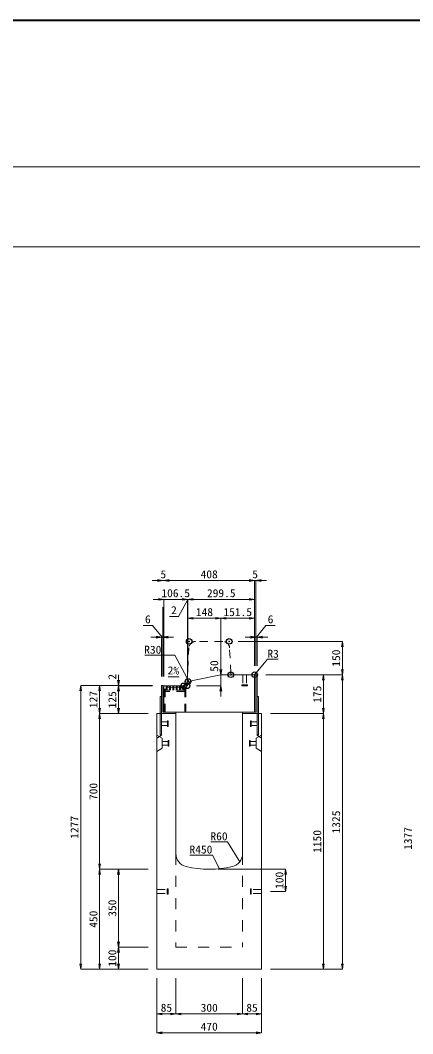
# Model space of a CAD drawing. Units: millimetres at full size. Extents: x -1809 to 57027, y -20349 to 17321.
# Drawn here: x 18050 to 19815, y -6086 to -1526 of the extents above; entities that cross this region are included whole.
import ezdxf
from ezdxf.enums import TextEntityAlignment as Align

# ---------------------------------------------------------------- set-up
doc = ezdxf.new("R2010")
doc.units = ezdxf.units.MM
doc.header["$LTSCALE"] = 50
doc.header["$PDMODE"] = 32
doc.header["$PDSIZE"] = 25
doc.linetypes.add('USER1', pattern=[2, 1, -1])
doc.linetypes.add('USER2', pattern=[1.35, 0.75, -0.6])
for name, color, linetype, lineweight in [('インサート', 3, 'USER2', 9), ('グレーチング', 7, 'USER2', 5), ('受枠', 3, 'Continuous', 5), ('図枠', 7, 'Continuous', 5), ('寸法線', 7, 'Continuous', 13), ('引出線', 4, 'Continuous', 13), ('本体', 2, 'Continuous', 13)]:
    doc.layers.add(name, color=color, linetype=linetype, lineweight=lineweight)
doc.layers.add('作業エリア', color=11, linetype='Continuous')
doc.styles.add('ＭＳ 明朝', font='')
doc.styles.get('ＭＳ 明朝').set_extended_font_data('MS Mincho')

# ---------------------------------------------------------------- blocks, each defined once
blk = doc.blocks.new('open_arrow')
at = {"color": 0, "linetype": 'Continuous', "lineweight": -2}
blk.add_lwpolyline([(7.5, 1.25), (0, 0), (7.5, -1.25)], dxfattribs=at)

msp = doc.modelspace()

# ---------------------------------------------------------------- linework, layer by layer
at = {"layer": 'インサート'}
for p, q in [((19050.5, -4471.05), (19050.5, -4517.05)), ((19050.5, -4471.05), (19067.5, -4471.05)), ((19067.5, -4471.05), (19067.5, -4517.05)), ((19046.5, -4521.05), (19046.5, -4517.05)), ((19046.5, -4517.05), (19071.5, -4517.05)), ((19046.5, -4521.05), (19071.5, -4521.05)), ((19071.5, -4517.05), (19071.5, -4521.05)), ((18685, -4682.55), (18712, -4682.55)), ((18685, -4682.55), (18685, -4699.55)), ((18715, -4678.55), (18712, -4678.55)), ((18712, -4678.55), (18712, -4703.55)), ((18715, -4703.55), (18715, -4678.55)), ((19085, -4678.55), (19088, -4678.55)), ((19085, -4703.55), (19085, -4678.55)), ((19088, -4678.55), (19088, -4703.55)), ((19115, -4682.55), (19088, -4682.55)), ((19115, -4682.55), (19115, -4699.55)), ((18685, -4699.55), (18712, -4699.55)), ((18712, -4703.55), (18715, -4703.55)), ((19088, -4703.55), (19085, -4703.55)), ((19115, -4699.55), (19088, -4699.55)), ((18688.2, -4770.55), (18715.2, -4770.55)), ((18688.2, -4770.55), (18688.2, -4787.55)), ((18688.2, -4787.55), (18715.2, -4787.55)), ((18718.2, -4766.55), (18715.2, -4766.55)), ((18715.2, -4766.55), (18715.2, -4791.55)), ((18718.2, -4791.55), (18718.2, -4766.55)), ((19081.8, -4766.55), (19084.8, -4766.55)), ((19081.8, -4791.55), (19081.8, -4766.55)), ((19084.8, -4766.55), (19084.8, -4791.55)), ((19111.8, -4770.55), (19084.8, -4770.55)), ((19111.8, -4787.55), (19084.8, -4787.55)), ((19111.8, -4770.55), (19111.8, -4787.55)), ((18715.2, -4791.55), (18718.2, -4791.55)), ((19084.8, -4791.55), (19081.8, -4791.55)), ((18665, -5437.55), (18711, -5437.55)), ((18665, -5454.55), (18665, -5437.55)), ((18665, -5454.55), (18711, -5454.55)), ((18711, -5458.55), (18711, -5433.55)), ((18711, -5433.55), (18715, -5433.55)), ((18715, -5458.55), (18711, -5458.55)), ((18715, -5458.55), (18715, -5433.55)), ((19085, -5433.55), (19089, -5433.55)), ((19085, -5433.55), (19085, -5458.55)), ((19089, -5458.55), (19085, -5458.55)), ((19089, -5433.55), (19089, -5458.55)), ((19135, -5437.55), (19089, -5437.55)), ((19135, -5454.55), (19089, -5454.55)), ((19135, -5437.55), (19135, -5454.55))]:
    msp.add_line(p, q, dxfattribs=at)
at = {"layer": 'グレーチング'}
for p, q in [((18697.5, -4639.05), (18697.5, -4521.05)), ((18795.5, -4521.05), (18697.5, -4521.05)), ((18702, -4639.05), (18702, -4521.05)), ((18791, -4540.05), (18702, -4540.05)), ((18791, -4546.05), (18702, -4546.05)), ((18706.5, -4540.05), (18706.5, -4521.05)), ((18711, -4540.05), (18711, -4521.05)), ((18721.6, -4527.05), (18711, -4527.05)), ((18721.6, -4540.05), (18721.6, -4521.05)), ((18726.1, -4540.05), (18726.1, -4521.05)), ((18736.7, -4527.05), (18726.1, -4527.05)), ((18736.7, -4540.05), (18736.7, -4521.05)), ((18741.2, -4540.05), (18741.2, -4521.05)), ((18751.8, -4527.05), (18741.2, -4527.05)), ((18751.8, -4540.05), (18751.8, -4521.05)), ((18756.3, -4540.05), (18756.3, -4521.05)), ((18766.9, -4527.05), (18756.3, -4527.05)), ((18766.9, -4540.05), (18766.9, -4521.05)), ((18771.4, -4540.05), (18771.4, -4521.05)), ((18782, -4527.05), (18771.4, -4527.05)), ((18782, -4540.05), (18782, -4521.05)), ((18786.5, -4540.05), (18786.5, -4521.05)), ((18791, -4639.05), (18791, -4521.05)), ((18795.5, -4639.05), (18795.5, -4521.05))]:
    msp.add_line(p, q, dxfattribs=at)
at = {"layer": '作業エリア'}
for p in [(18810, -4321.05), (18990, -4321.05), (18997.5, -4471.05), (19104, -4471.05), (18785, -4521.05), (18800, -4521.05), (18804.5, -4501.05)]:
    msp.add_point(p, dxfattribs=at)
at = {"layer": '受枠'}
for p, q in [((19109, -4471.05), (19109, -4640.05)), ((19115, -4471.05), (19109, -4471.05)), ((19115, -4471.05), (19115, -4741.05)), ((18685, -4519.05), (18685, -4741.05)), ((18685, -4519.05), (18691, -4519.05)), ((18691, -4519.05), (18691, -4640.05)), ((18679, -4569.05), (18679, -4741.05)), ((18679, -4569.05), (18685, -4569.05)), ((19121, -4569.05), (19115, -4569.05)), ((19121, -4569.05), (19121, -4741.05)), ((18685, -4646.05), (18750, -4646.05)), ((18691, -4640.05), (18750, -4640.05)), ((18750, -4640.05), (18750, -4646.05)), ((19050, -4640.05), (19050, -4646.05)), ((19109, -4640.05), (19050, -4640.05)), ((19115, -4646.05), (19050, -4646.05)), ((18679, -4741.05), (18685, -4741.05)), ((19121, -4741.05), (19115, -4741.05))]:
    msp.add_line(p, q, dxfattribs=at)
at = {"layer": '図枠', "lineweight": 40}
msp.add_line((1200, -1526.05), (24600, -1526.05), dxfattribs=at)
at = {"layer": '図枠', "lineweight": 13}
for p, q in [((2100, -2186.05), (23700, -2186.05)), ((2100, -2546.05), (23700, -2546.05))]:
    msp.add_line(p, q, dxfattribs=at)
at = {"layer": '寸法線'}
for p, q in [((18744, -4046.93), (18643, -4046.93)), ((19104, -4046.93), (18696, -4046.93)), ((19056, -4046.93), (19157, -4046.93)), ((19104, -4431.03), (19104, -4046.93)), ((19104, -4431.03), (19104, -4046.93)), ((19109, -4431.03), (19109, -4046.93)), ((18802.57, -4131.93), (18648, -4131.93)), ((18696, -4479.25), (18696, -4131.93)), ((18852.5, -4131.93), (18754.57, -4131.93)), ((18803.53, -4131.93), (18761.69, -4208.3)), ((18802.57, -4481.03), (18802.57, -4131.93)), ((19104, -4131.93), (18804.5, -4131.93)), ((18804.5, -4461.03), (18804.5, -4131.93)), ((19104, -4431.03), (19104, -4131.93)), ((18691, -4479.03), (18691, -4166.91)), ((18696, -4479.25), (18696, -4176.93)), ((18696, -4479.25), (18696, -4176.93)), ((18802.57, -4481.03), (18802.57, -4178.69)), ((18804.5, -4461.03), (18804.5, -4176.93)), ((18761.69, -4208.3), (18721.28, -4208.3)), ((18804.5, -4216.93), (18952.5, -4216.93)), ((18804.5, -4461.03), (18804.5, -4216.93)), ((18952.5, -4431.03), (18952.5, -4216.93)), ((18952.5, -4216.93), (19104, -4216.93)), ((18952.5, -4431.03), (18952.5, -4216.93)), ((19104, -4431.03), (19104, -4216.93)), ((18644.67, -4249.13), (18603.44, -4249.13)), ((18688, -4301.93), (18644.67, -4249.13)), ((19112, -4301.93), (19155.33, -4249.13)), ((19155.33, -4249.13), (19196.56, -4249.13)), ((18739, -4301.93), (18637, -4301.93)), ((18685, -4479.03), (18685, -4301.93)), ((18691, -4479.03), (18691, -4301.93)), ((19030.02, -4321.05), (19498.78, -4321.05)), ((19061, -4301.93), (19163, -4301.93)), ((19109, -4431.03), (19109, -4301.93)), ((19115, -4431.03), (19115, -4301.93)), ((19498.78, -4321.05), (19498.78, -4471.05)), ((18952.5, -4423.05), (18952.5, -4569.05)), ((18492.06, -4471.05), (18492.06, -4569.05)), ((19155.02, -4471.05), (19413.78, -4471.05)), ((19155.02, -4471.05), (19498.78, -4471.05)), ((19155.02, -4471.05), (19498.78, -4471.05)), ((19413.78, -4471.05), (19413.78, -4646.05)), ((19498.78, -4471.05), (19498.78, -5796.05)), ((18322.06, -5796.05), (18322.06, -4519.05)), ((18644.98, -4519.05), (18322.06, -4519.05)), ((18407.06, -4519.05), (18407.06, -4646.05)), ((18644.98, -4519.05), (18407.06, -4519.05)), ((18644.98, -4519.05), (18492.06, -4519.05)), ((18644.98, -4521.05), (18492.06, -4521.05)), ((18492.06, -4521.05), (18492.06, -4646.05)), ((18644.98, -4521.05), (18492.06, -4521.05)), ((18842.59, -4521.05), (18952.5, -4521.05)), ((18624.98, -4646.05), (18407.06, -4646.05)), ((18407.06, -4646.05), (18407.06, -5346.05)), ((18624.98, -4646.05), (18407.06, -4646.05)), ((18624.98, -4646.05), (18492.06, -4646.05)), ((19175.02, -4646.05), (19413.78, -4646.05)), ((19175.02, -4646.05), (19413.78, -4646.05)), ((19413.78, -4646.05), (19413.78, -5796.05)), ((18624.98, -5346.05), (18407.06, -5346.05)), ((18407.06, -5796.05), (18407.06, -5346.05)), ((18624.98, -5346.05), (18407.06, -5346.05)), ((18492.06, -5346.05), (18492.06, -5696.05)), ((18624.98, -5346.05), (18492.06, -5346.05)), ((18940.02, -5346.05), (19243.78, -5346.05)), ((19243.78, -5346.05), (19243.78, -5446.05)), ((19175.02, -5446.05), (19243.78, -5446.05)), ((18624.98, -5696.05), (18492.06, -5696.05)), ((18492.06, -5696.05), (18492.06, -5796.05)), ((18624.98, -5696.05), (18492.06, -5696.05)), ((18624.98, -5796.05), (18322.06, -5796.05)), ((18624.98, -5796.05), (18407.06, -5796.05)), ((18624.98, -5796.05), (18492.06, -5796.05)), ((18665, -5836.07), (18665, -5997.21)), ((18665, -5836.07), (18665, -6082.21)), ((18750, -5836.07), (18750, -5997.21)), ((18750, -5836.07), (18750, -5997.21)), ((19050, -5836.07), (19050, -5997.21)), ((19050, -5836.07), (19050, -5997.21)), ((19135, -5836.07), (19135, -5997.21)), ((19135, -5836.07), (19135, -6082.21)), ((19175.02, -5796.05), (19413.78, -5796.05)), ((19175.02, -5796.05), (19498.78, -5796.05)), ((18665, -5997.21), (18750, -5997.21)), ((18750, -5997.21), (19050, -5997.21)), ((19050, -5997.21), (19135, -5997.21)), ((18665, -6082.21), (19135, -6082.21))]:
    msp.add_line(p, q, dxfattribs=at)
at = {"layer": '引出線'}
for points in [[(18810.6, -4505.19), (18744.87, -4383.51), (18684.87, -4383.51), (18610.2, -4383.51)], [(19103.12, -4471.93), (19161.85, -4401.57), (19209.57, -4401.57)], [(18764, -4481.04), (18715.26, -4480.06), (18764, -4481.04)], [(19037.07, -5312.74), (18982.66, -5222.84), (18907.98, -5222.84)], [(18946.44, -5343.65), (18914.22, -5282.51), (18813.21, -5282.51)]]:
    msp.add_lwpolyline(points, dxfattribs=at)
at = {"layer": '本体', "linetype": 'USER2', "lineweight": 9}
for p, q in [((18961.46, -4321.05), (18838.54, -4321.05)), ((18800.33, -4514.4), (18808.57, -4349.56)), ((18997.17, -4464.4), (18991.43, -4349.56)), ((18685, -4743.05), (18685, -4646.05)), ((19115, -4743.05), (19115, -4646.05)), ((18665, -4755.55), (18685, -4743.05)), ((19135, -4755.55), (19115, -4743.05))]:
    msp.add_line(p, q, dxfattribs=at)
at = {"layer": '本体'}
for p, q in [((18952.5, -4471.05), (18826.19, -4496.66)), ((19101, -4471.05), (18952.5, -4471.05)), ((19104, -4474.05), (19104, -4639.05)), ((18696, -4639.05), (18696, -4519.27)), ((18696, -4519.27), (18785, -4521.05)), ((18785, -4521.05), (18802.57, -4521.05)), ((18665, -4646.05), (18665, -5796.05)), ((18665, -4646.05), (18750, -4646.05)), ((19104, -4639.05), (18696, -4639.05)), ((18750, -4646.05), (18750, -5275.53)), ((19050, -4646.05), (19050, -5275.53)), ((19050, -4646.05), (19135, -4646.05)), ((19135, -4646.05), (19135, -5796.05)), ((18665, -5796.05), (19135, -5796.05))]:
    msp.add_line(p, q, dxfattribs=at)
at = {"layer": '本体', "lineweight": 9}
for p, q in [((18665, -4742.05), (18688.2, -4756.55)), ((19134.58, -4742.31), (19111.8, -4756.55)), ((18688.2, -4756.55), (18688.2, -4801.55)), ((19111.8, -4756.55), (19111.8, -4801.55)), ((18688.2, -4801.55), (18665, -4816.05)), ((19111.8, -4801.55), (19135, -4816.05))]:
    msp.add_line(p, q, dxfattribs=at)
at = {"layer": '本体', "linetype": 'USER1', "lineweight": 15}
for p, q in [((18750, -5275.53), (18750, -5696.05)), ((19050, -5275.53), (19050, -5696.05)), ((18750, -5696.05), (19050, -5696.05))]:
    msp.add_line(p, q, dxfattribs=at)
at = {"layer": '本体', "linetype": 'USER2', "lineweight": 9}
for centre, radius, start, end in [((18838.54, -4351.05), 30, 90, 177.13759), ((18961.46, -4351.05), 30, 2.86241, 90), ((19004.16, -4464.05), 7, 182.86241, 270), ((18793.34, -4514.05), 7, 270, 357.13759)]:
    msp.add_arc(centre, radius, start, end, dxfattribs=at)
at = {"layer": '本体'}
for centre, radius, start, end in [((18832.15, -4526.06), 30, 101.45875, 170.39512), ((19101, -4474.05), 3, 0, 90), ((18810, -5275.53), 60, 180, 256.65764), ((18990, -5275.53), 60, 283.34236, 0), ((18900, -4896.05), 450, 256.65764, 283.34236)]:
    msp.add_arc(centre, radius, start, end, dxfattribs=at)

# ---------------------------------------------------------------- block references
at = {"layer": '寸法線', "xscale": 3.2, "yscale": 3.2}
for p, rotation in [((18691, -4046.93), 180), ((19104, -4046.93), 180), ((19104, -4046.93), 180), ((18696, -4131.93), 180), ((18802.57, -4131.93), 180), ((18802.57, -4131.93), 180), ((19104, -4131.93), 180), ((18952.5, -4216.93), 180), ((19104, -4216.93), 180), ((18685, -4301.93), 180), ((19109, -4301.93), 180), ((19498.78, -4321.05), 270), ((18952.5, -4471.05), 90), ((19498.78, -4471.05), 90), ((18492.06, -4519.05), 90), ((19413.78, -4471.05), 270), ((19498.78, -4471.05), 270), ((18322.06, -4519.05), 270), ((18407.06, -4519.05), 270), ((18492.06, -4521.05), 270), ((18492.06, -4521.05), 270), ((18952.5, -4521.05), 270), ((18407.06, -4646.05), 90), ((18407.06, -4646.05), 270), ((18492.06, -4646.05), 90), ((19413.78, -4646.05), 90), ((19413.78, -4646.05), 270), ((18407.06, -5346.05), 90), ((18407.06, -5346.05), 270), ((18492.06, -5346.05), 270), ((19243.78, -5346.05), 270), ((19243.78, -5446.05), 90), ((18492.06, -5696.05), 90), ((18492.06, -5696.05), 270), ((18322.06, -5796.05), 90), ((18407.06, -5796.05), 90), ((18492.06, -5796.05), 90), ((19413.78, -5796.05), 90), ((19498.78, -5796.05), 90), ((18750, -5997.21), 180), ((19050, -5997.21), 180), ((19135, -5997.21), 180), ((19135, -6082.21), 180)]:
    msp.add_blockref('open_arrow', p, dxfattribs=dict(at, rotation=rotation))
for p in [(18696, -4046.93), (18696, -4046.93), (19109, -4046.93), (18804.5, -4131.93), (18804.5, -4131.93), (18804.5, -4216.93), (18952.5, -4216.93), (18691, -4301.93), (19115, -4301.93), (18665, -5997.21), (18750, -5997.21), (19050, -5997.21), (18665, -6082.21)]:
    msp.add_blockref('open_arrow', p, dxfattribs=at)
at = {"layer": '引出線', "xscale": 0.0533, "yscale": 0.0533}
for p, rotation in [((18764, -4481.04), 178.9), ((18810.6, -4505.19), 118.4), ((19103.12, -4471.93), 50.2), ((19037.07, -5312.74), 121.2), ((18946.44, -5343.65), 117.8)]:
    msp.add_blockref('open_arrow', p, dxfattribs=dict(at, rotation=rotation))

# ---------------------------------------------------------------- texts
at = {"layer": '寸法線', "style": 'ＭＳ 明朝', "width": 1.05}
for s, p in [('5', (18693.5, -4018.91)), ('408', (18900, -4018.91)), ('5', (19106.5, -4018.91)), ('106.5', (18749.28, -4103.91)), ('299.5', (18954.25, -4103.91)), ('2', (18741.48, -4180.28)), ('148', (18878.5, -4188.91)), ('151.5', (19028.25, -4188.91)), ('6', (18624.05, -4221.11)), ('6', (19175.95, -4221.11)), ('85', (18707.5, -5969.19)), ('300', (18900, -5969.19)), ('85', (19092.5, -5969.19)), ('470', (18900, -6054.19))]:
    msp.add_text(s, height=36.03, dxfattribs=at).set_placement(p, align=Align.MIDDLE_CENTER)
for s, p in [('150', (19470.76, -4396.05)), ('50', (18922.5, -4431.79)), ('2', (18464.06, -4480.2)), ('127', (18379.04, -4582.55)), ('125', (18464.04, -4583.55)), ('175', (19385.76, -4558.55)), ('700', (18379.04, -4996.05)), ('1325', (19470.76, -5133.55)), ('1277', (18294.04, -5157.55)), ('1150', (19385.76, -5221.05)), ('1377', (19794.04, -5207.55)), ('100', (19215.76, -5396.05)), ('350', (18464.04, -5521.05)), ('450', (18379.04, -5571.05)), ('100', (18464.04, -5746.05))]:
    msp.add_text(s, height=36.03, rotation=90, dxfattribs=at).set_placement(p, align=Align.MIDDLE_CENTER)
at = {"layer": '引出線', "style": 'ＭＳ 明朝', "width": 1.05}
for s, p in [('R30', (18684.87, -4340.31)), ('R60', (18982.66, -5179.64)), ('R450', (18914.22, -5239.31))]:
    msp.add_text(s, height=36.03, dxfattribs=at).set_placement(p, align=Align.TOP_RIGHT)
msp.add_text('R3', height=36.03, dxfattribs=at).set_placement((19161.85, -4358.37), align=Align.TOP_LEFT)
msp.add_text('2%', height=36.03, rotation=358.854, dxfattribs=at).set_placement((18764.94, -4434.14), align=Align.TOP_RIGHT)

doc.saveas('drawing.dxf')
